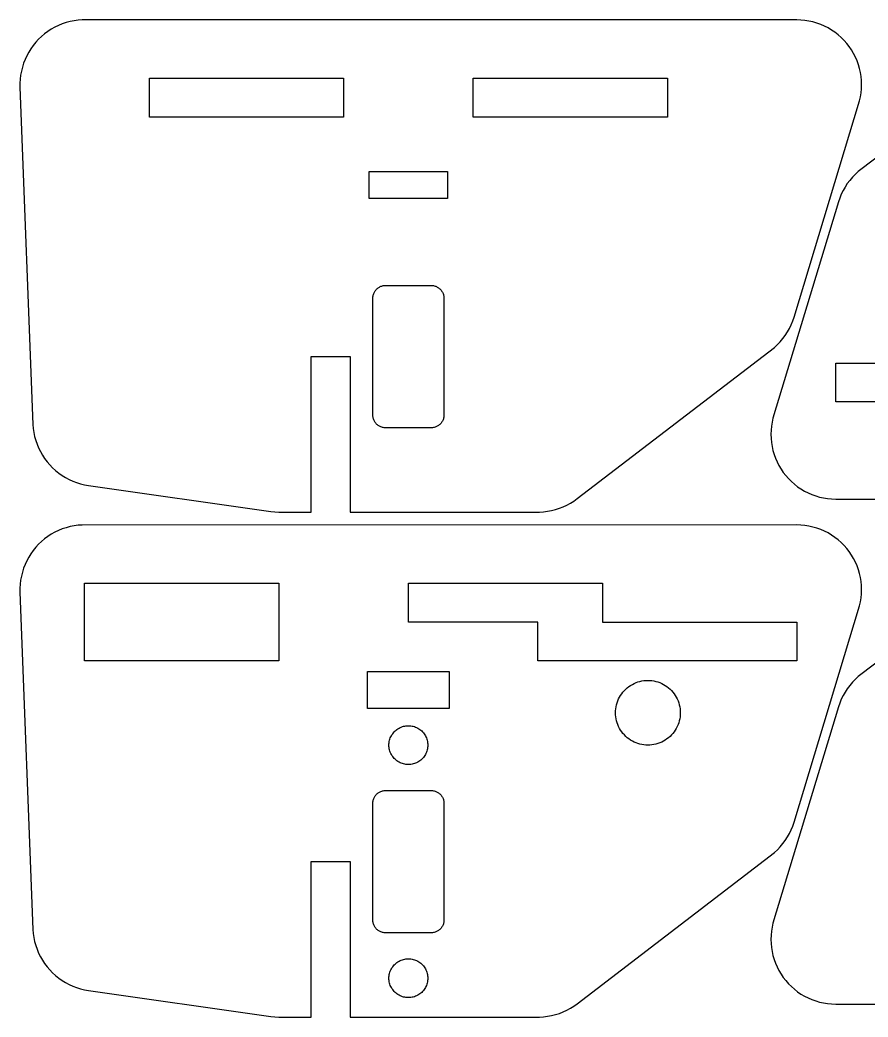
# Model space of a CAD drawing. Header units: metres. Extents: x -62 to 337, y -114 to 199.
# Drawn here: x -60 to 71, y -114 to 40 of the extents above; entities that cross this region are included whole.
import ezdxf

# ---------------------------------------------------------------- set-up
doc = ezdxf.new("R2010")
doc.units = ezdxf.units.M

msp = doc.modelspace()

# ---------------------------------------------------------------- linework, layer by layer
for p, q in [((-55.1507, 38.5714), (-55.6788, 38.2311)), ((-54.6024, 38.8779), (-55.1507, 38.5714)), ((-54.0358, 39.1494), (-54.6024, 38.8779)), ((-53.4534, 39.3848), (-54.0358, 39.1494)), ((-52.8573, 39.5831), (-53.4534, 39.3848)), ((-52.2499, 39.7436), (-52.8573, 39.5831)), ((-51.6337, 39.8656), (-52.2499, 39.7436)), ((-51.011, 39.9488), (-51.6337, 39.8656)), ((-50.3843, 39.9926), (-51.011, 39.9488)), ((60, 40), (-50.3843, 39.9926)), ((60.6279, 39.9802), (60, 40)), ((61.2533, 39.9211), (60.6279, 39.9802)), ((61.8738, 39.8228), (61.2533, 39.9211)), ((62.4869, 39.6858), (61.8738, 39.8228)), ((63.0902, 39.5105), (62.4869, 39.6858)), ((63.6812, 39.2977), (63.0902, 39.5105)), ((64.2578, 39.0482), (63.6812, 39.2977)), ((64.8175, 38.763), (64.2578, 39.0482)), ((65.3583, 38.4433), (64.8175, 38.763)), ((99.9157, 39.9361), (69.4735, 16.5766)), ((-57.1206, 37.0212), (-57.5474, 36.5602)), ((-56.6656, 37.4545), (-57.1206, 37.0212)), ((-56.1844, 37.8583), (-56.6656, 37.4545)), ((-55.6788, 38.2311), (-56.1844, 37.8583)), ((65.8778, 38.0901), (65.3583, 38.4433)), ((66.3742, 37.7051), (65.8778, 38.0901)), ((66.8455, 37.2897), (66.3742, 37.7051)), ((67.2897, 36.8454), (66.8455, 37.2897)), ((-58.3101, 35.5626), (-58.643, 35.0298)), ((-57.9444, 36.0734), (-58.3101, 35.5626)), ((-57.5474, 36.5602), (-57.9444, 36.0734)), ((67.7051, 36.3742), (67.2897, 36.8454)), ((68.0902, 35.8778), (67.7051, 36.3742)), ((68.4433, 35.3582), (68.0902, 35.8778)), ((-59.2052, 33.9069), (-59.4324, 33.3212)), ((-58.9417, 34.4772), (-59.2052, 33.9069)), ((-58.643, 35.0298), (-58.9417, 34.4772)), ((68.7631, 34.8175), (68.4433, 35.3582)), ((69.0483, 34.2578), (68.7631, 34.8175)), ((69.2978, 33.6812), (69.0483, 34.2578)), ((-59.6223, 32.7224), (-59.7742, 32.1128)), ((-59.4324, 33.3212), (-59.6223, 32.7224)), ((69.5106, 33.0901), (69.2978, 33.6812)), ((69.6858, 32.4869), (69.5106, 33.0901)), ((69.8229, 31.8738), (69.6858, 32.4869)), ((-59.962, 30.8711), (-59.997, 30.2439)), ((-59.8876, 31.4949), (-59.962, 30.8711)), ((-59.7742, 32.1128), (-59.8876, 31.4949)), ((-40, 25), (-40, 31)), ((-40, 31), (-9.99998, 31)), ((-9.99998, 31), (-9.99998, 25)), ((10, 25), (10, 31)), ((10, 31), (40, 31)), ((40, 31), (40, 25)), ((69.9211, 31.2533), (69.8229, 31.8738)), ((69.9803, 30.6279), (69.9211, 31.2533)), ((-59.997, 30.2439), (-59.9926, 29.6157)), ((-59.9926, 29.6157), (-57.9891, -22.4658)), ((69.9211, 28.7466), (69.9803, 29.3721)), ((70, 30), (69.9803, 30.6279)), ((69.9803, 29.3721), (70, 30)), ((69.6858, 27.5131), (69.8229, 28.1262)), ((69.8229, 28.1262), (69.9211, 28.7466)), ((59.5702, -5.90007), (69.6858, 27.5131)), ((-9.99998, 25), (-40, 25)), ((40, 25), (10, 25)), ((-6.04997, 12.4), (-6.04997, 16.6)), ((-6.04997, 16.6), (6.04999, 16.6)), ((6.04999, 16.6), (6.04999, 12.4)), ((68.5754, 15.6989), (68.1694, 15.2195)), ((69.0107, 16.1518), (68.5754, 15.6989)), ((69.4735, 16.5766), (69.0107, 16.1518)), ((67.4516, 14.189), (67.1427, 13.642)), ((67.7943, 14.7155), (67.4516, 14.189)), ((68.1694, 15.2195), (67.7943, 14.7155)), ((6.04999, 12.4), (-6.04997, 12.4)), ((66.6308, 12.4953), (66.4298, 11.9001)), ((66.8687, 13.0767), (66.6308, 12.4953)), ((67.1427, 13.642), (66.8687, 13.0767)), ((66.4298, 11.9001), (56.3142, -21.5131)), ((-4.86908, -1.54205), (-4.77484, -1.45897)), ((-4.77484, -1.45897), (-4.67557, -1.38196)), ((-4.67557, -1.38196), (-4.57164, -1.31134)), ((-4.57164, -1.31134), (-4.4635, -1.24738)), ((-4.4635, -1.24738), (-4.35155, -1.19034)), ((-4.35155, -1.19034), (-4.23624, -1.14044)), ((-4.23624, -1.14044), (-4.11803, -1.09789)), ((-4.11803, -1.09789), (-3.99738, -1.06282)), ((-3.99738, -1.06282), (-3.87476, -1.03542)), ((-3.87476, -1.03542), (-3.75066, -1.01576)), ((-3.75066, -1.01576), (-3.62558, -1.00395)), ((-3.62558, -1.00395), (-3.5, -0.99999)), ((-3.5, -0.99999), (3.49998, -1)), ((3.49998, -1), (3.62556, -1.00395)), ((3.62556, -1.00395), (3.75064, -1.01578)), ((3.75064, -1.01578), (3.87474, -1.03543)), ((3.87474, -1.03543), (3.99736, -1.06284)), ((3.99736, -1.06284), (4.11801, -1.0979)), ((4.11801, -1.0979), (4.23622, -1.14046)), ((4.23622, -1.14046), (4.35153, -1.19035)), ((4.35153, -1.19035), (4.46349, -1.24739)), ((4.46349, -1.24739), (4.57162, -1.31136)), ((4.57162, -1.31136), (4.67555, -1.38197)), ((4.67555, -1.38197), (4.77483, -1.45898)), ((4.77483, -1.45898), (4.86906, -1.54207)), ((-5.5, -2.99998), (-5.49605, -2.8744)), ((-5.5, -21), (-5.5, -2.99998)), ((-5.49605, -2.8744), (-5.48422, -2.74933)), ((-5.48422, -2.74933), (-5.46457, -2.62523)), ((-5.46457, -2.62523), (-5.43716, -2.50261)), ((-5.43716, -2.50261), (-5.4021, -2.38196)), ((-5.4021, -2.38196), (-5.35954, -2.26375)), ((-5.35954, -2.26375), (-5.30965, -2.14844)), ((-5.30965, -2.14844), (-5.25261, -2.03648)), ((-5.25261, -2.03648), (-5.18864, -1.92834)), ((-5.18864, -1.92834), (-5.11803, -1.82442)), ((-5.11803, -1.82442), (-5.04102, -1.72514)), ((-5.04102, -1.72514), (-4.95793, -1.63091)), ((-4.95793, -1.63091), (-4.86908, -1.54205)), ((4.86906, -1.54207), (4.95792, -1.63092)), ((4.95792, -1.63092), (5.041, -1.72516)), ((5.041, -1.72516), (5.11801, -1.82443)), ((5.11801, -1.82443), (5.18863, -1.92836)), ((5.18863, -1.92836), (5.25259, -2.0365)), ((5.25259, -2.0365), (5.30963, -2.14845)), ((5.30963, -2.14845), (5.35953, -2.26376)), ((5.35953, -2.26376), (5.40208, -2.38197)), ((5.40208, -2.38197), (5.43715, -2.50262)), ((5.43715, -2.50262), (5.46455, -2.62524)), ((5.46455, -2.62524), (5.48421, -2.74934)), ((5.48421, -2.74934), (5.49603, -2.87442)), ((5.49603, -2.87442), (5.49998, -3)), ((5.49998, -3), (5.49998, -21)), ((59.3692, -6.49527), (59.5702, -5.90007)), ((58.5484, -8.18898), (58.8573, -7.64198)), ((58.8573, -7.64198), (59.1313, -7.07668)), ((59.1313, -7.07668), (59.3692, -6.49527)), ((57.4246, -9.69887), (57.8306, -9.21945)), ((57.8306, -9.21945), (58.2057, -8.7155)), ((58.2057, -8.7155), (58.5484, -8.18898)), ((26.0843, -33.9361), (56.5265, -10.5766)), ((56.5265, -10.5766), (56.9893, -10.1518)), ((56.9893, -10.1518), (57.4246, -9.69887)), ((-15, -35.9996), (-15, -12)), ((-15, -12), (-9, -12)), ((-9, -12), (-9, -35.9991)), ((66, -19), (66, -13)), ((66, -13), (84.8865, -13)), ((96, -19), (66, -19)), ((-5.49605, -21.1256), (-5.5, -21)), ((-5.48422, -21.2507), (-5.49605, -21.1256)), ((-5.46457, -21.3748), (-5.48422, -21.2507)), ((-5.43716, -21.4974), (-5.46457, -21.3748)), ((-5.4021, -21.618), (-5.43716, -21.4974)), ((5.43715, -21.4974), (5.40208, -21.618)), ((5.46455, -21.3748), (5.43715, -21.4974)), ((5.48421, -21.2507), (5.46455, -21.3748)), ((5.49603, -21.1256), (5.48421, -21.2507)), ((5.49998, -21), (5.49603, -21.1256)), ((56.3142, -21.5131), (56.1771, -22.1262)), ((-57.9891, -22.4658), (-57.9402, -23.0921)), ((-57.9402, -23.0921), (-57.852, -23.7141)), ((-5.35954, -21.7362), (-5.4021, -21.618)), ((-5.30965, -21.8515), (-5.35954, -21.7362)), ((-5.25261, -21.9635), (-5.30965, -21.8515)), ((-5.18864, -22.0716), (-5.25261, -21.9635)), ((-5.11803, -22.1756), (-5.18864, -22.0716)), ((-5.04102, -22.2748), (-5.11803, -22.1756)), ((-4.95793, -22.3691), (-5.04102, -22.2748)), ((-4.86908, -22.4579), (-4.95793, -22.3691)), ((-4.77484, -22.541), (-4.86908, -22.4579)), ((-4.67557, -22.618), (-4.77484, -22.541)), ((-4.57164, -22.6886), (-4.67557, -22.618)), ((-4.4635, -22.7526), (-4.57164, -22.6886)), ((-4.35155, -22.8096), (-4.4635, -22.7526)), ((-4.23624, -22.8595), (-4.35155, -22.8096)), ((-4.11803, -22.9021), (-4.23624, -22.8595)), ((-3.99738, -22.9372), (-4.11803, -22.9021)), ((-3.87476, -22.9646), (-3.99738, -22.9372)), ((-3.75066, -22.9842), (-3.87476, -22.9646)), ((-3.62558, -22.996), (-3.75066, -22.9842)), ((-3.5, -23), (-3.62558, -22.996)), ((3.49998, -23), (-3.5, -23)), ((3.62556, -22.996), (3.49998, -23)), ((3.75064, -22.9842), (3.62556, -22.996)), ((3.87474, -22.9646), (3.75064, -22.9842)), ((3.99736, -22.9372), (3.87474, -22.9646)), ((4.11801, -22.9021), (3.99736, -22.9372)), ((4.23622, -22.8595), (4.11801, -22.9021)), ((4.35153, -22.8096), (4.23622, -22.8595)), ((4.46349, -22.7526), (4.35153, -22.8096)), ((4.57162, -22.6886), (4.46349, -22.7526)), ((4.67555, -22.618), (4.57162, -22.6886)), ((4.77483, -22.541), (4.67555, -22.618)), ((4.86906, -22.4579), (4.77483, -22.541)), ((4.95792, -22.3691), (4.86906, -22.4579)), ((5.041, -22.2748), (4.95792, -22.3691)), ((5.11801, -22.1756), (5.041, -22.2748)), ((5.18863, -22.0716), (5.11801, -22.1756)), ((5.25259, -21.9635), (5.18863, -22.0716)), ((5.30963, -21.8515), (5.25259, -21.9635)), ((5.35953, -21.7362), (5.30963, -21.8515)), ((5.40208, -21.618), (5.35953, -21.7362)), ((56.0789, -22.7467), (56.0197, -23.3721)), ((56.1771, -22.1262), (56.0789, -22.7467)), ((-57.852, -23.7141), (-57.7249, -24.3293)), ((-57.7249, -24.3293), (-57.5595, -24.9354)), ((56.0197, -23.3721), (56, -24)), ((56, -24), (56.0197, -24.6279)), ((56.0197, -24.6279), (56.0789, -25.2533)), ((-57.5595, -24.9354), (-57.3563, -25.5298)), ((-57.3563, -25.5298), (-57.1162, -26.1103)), ((-57.1162, -26.1103), (-56.8401, -26.6746)), ((56.0789, -25.2533), (56.1771, -25.8738)), ((56.1771, -25.8738), (56.3142, -26.4869)), ((-56.8401, -26.6746), (-56.5291, -27.2205)), ((-56.5291, -27.2205), (-56.1845, -27.7457)), ((56.3142, -26.4869), (56.4894, -27.0902)), ((56.4894, -27.0902), (56.7022, -27.6812)), ((56.7022, -27.6812), (56.9517, -28.2578)), ((-56.1845, -27.7457), (-55.8076, -28.2483)), ((-55.8076, -28.2483), (-55.3998, -28.7262)), ((-55.3998, -28.7262), (-54.9629, -29.1776)), ((-54.9629, -29.1776), (-54.4985, -29.6006)), ((56.9517, -28.2578), (57.2369, -28.8175)), ((57.2369, -28.8175), (57.5567, -29.3583)), ((-54.4985, -29.6006), (-54.0084, -29.9937)), ((-54.0084, -29.9937), (-53.4946, -30.3552)), ((-53.4946, -30.3552), (-52.9591, -30.6837)), ((-52.9591, -30.6837), (-52.4041, -30.9779)), ((57.5567, -29.3583), (57.9098, -29.8778)), ((57.9098, -29.8778), (58.2949, -30.3742)), ((58.2949, -30.3742), (58.7103, -30.8455)), ((-52.4041, -30.9779), (-51.8317, -31.2368)), ((-51.8317, -31.2368), (-51.2441, -31.4591)), ((-51.2441, -31.4591), (-50.6438, -31.6442)), ((-50.6438, -31.6442), (-50.033, -31.7911)), ((-50.033, -31.7911), (-49.4142, -31.8995)), ((-49.4142, -31.8995), (-21.2533, -35.9211)), ((58.7103, -30.8455), (59.1545, -31.2897)), ((59.1545, -31.2897), (59.6258, -31.7051)), ((59.6258, -31.7051), (60.1222, -32.0902)), ((60.1222, -32.0902), (60.6417, -32.4433)), ((60.6417, -32.4433), (61.1825, -32.7631)), ((61.1825, -32.7631), (61.7422, -33.0483)), ((61.7422, -33.0483), (62.3188, -33.2978)), ((62.3188, -33.2978), (62.9098, -33.5106)), ((62.9098, -33.5106), (63.5131, -33.6858)), ((63.5131, -33.6858), (64.1262, -33.8229)), ((64.1262, -33.8229), (64.7467, -33.9211)), ((23.3341, -35.4278), (23.9195, -35.1998)), ((23.9195, -35.1998), (24.4895, -34.9356)), ((24.4895, -34.9356), (25.0417, -34.636)), ((25.0417, -34.636), (25.574, -34.3024)), ((25.574, -34.3024), (26.0843, -33.9361)), ((64.7467, -33.9211), (65.3721, -33.9803)), ((65.3721, -33.9803), (66, -34)), ((66, -34), (176.384, -33.9926)), ((-21.2533, -35.9211), (-20.6279, -35.9803)), ((-20.6279, -35.9803), (-20, -36)), ((-20, -36), (-15, -35.9996)), ((-9, -35.9991), (20.2576, -35.9967)), ((20.2576, -35.9967), (20.8848, -35.9608)), ((20.8848, -35.9608), (21.5085, -35.8856)), ((21.5085, -35.8856), (22.1262, -35.7713)), ((22.1262, -35.7713), (22.7356, -35.6185)), ((22.7356, -35.6185), (23.3341, -35.4278)), ((-52.8573, -38.4169), (-53.4534, -38.6152)), ((-52.2499, -38.2564), (-52.8573, -38.4169)), ((-51.6337, -38.1343), (-52.2499, -38.2564)), ((-51.011, -38.0512), (-51.6337, -38.1343)), ((-50.3843, -38.0074), (-51.011, -38.0512)), ((60, -38), (-50.3843, -38.0074)), ((60.6279, -38.0197), (60, -38)), ((61.2533, -38.0789), (60.6279, -38.0197)), ((61.8738, -38.1771), (61.2533, -38.0789)), ((62.4869, -38.3142), (61.8738, -38.1771)), ((63.0902, -38.4894), (62.4869, -38.3142)), ((63.6812, -38.7022), (63.0902, -38.4894)), ((99.9157, -38.0639), (69.4735, -61.4234)), ((-55.6788, -39.7689), (-56.1844, -40.1417)), ((-55.1507, -39.4286), (-55.6788, -39.7689)), ((-54.6024, -39.122), (-55.1507, -39.4286)), ((-54.0358, -38.8506), (-54.6024, -39.122)), ((-53.4534, -38.6152), (-54.0358, -38.8506)), ((64.2578, -38.9517), (63.6812, -38.7022)), ((64.8175, -39.2369), (64.2578, -38.9517)), ((65.3583, -39.5567), (64.8175, -39.2369)), ((65.8778, -39.9098), (65.3583, -39.5567)), ((66.3742, -40.2949), (65.8778, -39.9098)), ((-57.5474, -41.4397), (-57.9444, -41.9266)), ((-57.1206, -40.9788), (-57.5474, -41.4397)), ((-56.6656, -40.5455), (-57.1206, -40.9788)), ((-56.1844, -40.1417), (-56.6656, -40.5455)), ((66.8455, -40.7103), (66.3742, -40.2949)), ((67.2897, -41.1545), (66.8455, -40.7103)), ((67.7051, -41.6258), (67.2897, -41.1545)), ((-58.643, -42.9702), (-58.9417, -43.5228)), ((-58.3101, -42.4374), (-58.643, -42.9702)), ((-57.9444, -41.9266), (-58.3101, -42.4374)), ((68.0902, -42.1222), (67.7051, -41.6258)), ((68.4433, -42.6417), (68.0902, -42.1222)), ((68.7631, -43.1825), (68.4433, -42.6417)), ((-59.2052, -44.0931), (-59.4324, -44.6788)), ((-58.9417, -43.5228), (-59.2052, -44.0931)), ((69.0483, -43.7422), (68.7631, -43.1825)), ((69.2978, -44.3188), (69.0483, -43.7422)), ((69.5106, -44.9098), (69.2978, -44.3188)), ((-59.7742, -45.8872), (-59.8876, -46.5051)), ((-59.6223, -45.2776), (-59.7742, -45.8872)), ((-59.4324, -44.6788), (-59.6223, -45.2776)), ((69.6858, -45.5131), (69.5106, -44.9098)), ((69.8229, -46.1262), (69.6858, -45.5131)), ((69.9211, -46.7467), (69.8229, -46.1262)), ((-59.962, -47.1289), (-59.997, -47.7561)), ((-59.8876, -46.5051), (-59.962, -47.1289)), ((-50, -59), (-50, -47)), ((-50, -47), (-20, -47)), ((-20, -47), (-20, -59)), ((0, -53), (0, -47)), ((0, -47), (30, -47)), ((30, -47), (30, -53)), ((69.9803, -47.3721), (69.9211, -46.7467)), ((70, -48), (69.9803, -47.3721)), ((-59.997, -47.7561), (-59.9926, -48.3843)), ((-59.9926, -48.3843), (-57.9891, -100.466)), ((69.8229, -49.8738), (69.9211, -49.2533)), ((69.9211, -49.2533), (69.9803, -48.6279)), ((69.9803, -48.6279), (70, -48)), ((59.5702, -83.9001), (69.6858, -50.4869)), ((69.6858, -50.4869), (69.8229, -49.8738)), ((20, -53), (0, -53)), ((20, -59), (20, -53)), ((30, -53), (60, -53)), ((60, -53), (60, -59)), ((-20, -59), (-50, -59)), ((60, -59), (20, -59)), ((-6.29997, -66.35), (-6.29997, -60.65)), ((-6.29997, -60.65), (6.29999, -60.65)), ((6.29999, -60.65), (6.29999, -66.35)), ((69.4735, -61.4234), (69.0107, -61.8482)), ((33.8129, -63.1474), (34.0611, -62.9549)), ((34.0611, -62.9549), (34.3209, -62.7784)), ((34.3209, -62.7784), (34.5912, -62.6185)), ((34.5912, -62.6185), (34.8711, -62.4759)), ((34.8711, -62.4759), (35.1594, -62.3511)), ((35.1594, -62.3511), (35.4549, -62.2447)), ((35.4549, -62.2447), (35.7565, -62.1571)), ((35.7565, -62.1571), (36.0631, -62.0886)), ((36.0631, -62.0886), (36.3733, -62.0394)), ((36.3733, -62.0394), (36.686, -62.0099)), ((36.686, -62.0099), (37, -62)), ((37, -62), (37.3139, -62.0099)), ((37.3139, -62.0099), (37.6267, -62.0394)), ((37.6267, -62.0394), (37.9369, -62.0886)), ((37.9369, -62.0886), (38.2434, -62.1571)), ((38.2434, -62.1571), (38.5451, -62.2447)), ((38.5451, -62.2447), (38.8406, -62.3511)), ((38.8406, -62.3511), (39.1289, -62.4759)), ((39.1289, -62.4759), (39.4088, -62.6185)), ((39.4088, -62.6185), (39.6791, -62.7784)), ((39.6791, -62.7784), (39.9389, -62.9549)), ((39.9389, -62.9549), (40.1871, -63.1474)), ((68.1694, -62.7805), (67.7943, -63.2845)), ((68.5754, -62.3011), (68.1694, -62.7805)), ((69.0107, -61.8482), (68.5754, -62.3011)), ((32.4759, -64.8711), (32.6185, -64.5912)), ((32.6185, -64.5912), (32.7784, -64.3209)), ((32.7784, -64.3209), (32.9549, -64.0611)), ((32.9549, -64.0611), (33.1474, -63.8129)), ((33.1474, -63.8129), (33.3551, -63.5773)), ((33.3551, -63.5773), (33.5773, -63.3552)), ((33.5773, -63.3552), (33.8129, -63.1474)), ((40.1871, -63.1474), (40.4227, -63.3552)), ((40.4227, -63.3552), (40.6448, -63.5773)), ((40.6448, -63.5773), (40.8526, -63.8129)), ((40.8526, -63.8129), (41.0451, -64.0611)), ((41.0451, -64.0611), (41.2216, -64.3209)), ((41.2216, -64.3209), (41.3815, -64.5912)), ((41.3815, -64.5912), (41.5241, -64.8711)), ((67.1427, -64.358), (66.8687, -64.9233)), ((67.4516, -63.811), (67.1427, -64.358)), ((67.7943, -63.2845), (67.4516, -63.811)), ((32.0394, -66.3733), (32.0886, -66.0631)), ((32.0886, -66.0631), (32.1571, -65.7566)), ((32.1571, -65.7566), (32.2447, -65.4549)), ((32.2447, -65.4549), (32.3511, -65.1594)), ((32.3511, -65.1594), (32.4759, -64.8711)), ((41.5241, -64.8711), (41.6489, -65.1594)), ((41.6489, -65.1594), (41.7553, -65.4549)), ((41.7553, -65.4549), (41.8429, -65.7566)), ((41.8429, -65.7566), (41.9114, -66.0631)), ((41.9114, -66.0631), (41.9606, -66.3733)), ((66.4298, -66.0999), (56.3142, -99.5131)), ((66.6308, -65.5047), (66.4298, -66.0999)), ((66.8687, -64.9233), (66.6308, -65.5047)), ((6.29999, -66.35), (-6.29997, -66.35)), ((32, -67), (32.0099, -66.6861)), ((32.0099, -67.314), (32, -67)), ((32.0099, -66.6861), (32.0394, -66.3733)), ((32.0394, -67.6267), (32.0099, -67.314)), ((32.0886, -67.9369), (32.0394, -67.6267)), ((41.9606, -67.6267), (41.9114, -67.9369)), ((41.9606, -66.3733), (41.9901, -66.6861)), ((41.9901, -67.314), (41.9606, -67.6267)), ((41.9901, -66.6861), (42, -67)), ((42, -67), (41.9901, -67.314)), ((-1.44524, -69.3711), (-1.27731, -69.2855)), ((-1.27731, -69.2855), (-1.10435, -69.2107)), ((-1.10435, -69.2107), (-0.92703, -69.1468)), ((-0.92703, -69.1468), (-0.74605, -69.0943)), ((-0.74605, -69.0943), (-0.56212, -69.0531)), ((-0.56212, -69.0531), (-0.37598, -69.0237)), ((-0.37598, -69.0237), (-0.18835, -69.0059)), ((-0.18835, -69.0059), (0, -69)), ((0, -69), (0.18837, -69.0059)), ((0.18837, -69.0059), (0.37599, -69.0237)), ((0.37599, -69.0237), (0.56213, -69.0531)), ((0.56213, -69.0531), (0.74606, -69.0943)), ((0.74606, -69.0943), (0.92705, -69.1468)), ((0.92705, -69.1468), (1.10437, -69.2107)), ((1.10437, -69.2107), (1.27733, -69.2855)), ((1.27733, -69.2855), (1.44525, -69.3711)), ((32.1571, -68.2435), (32.0886, -67.9369)), ((32.2447, -68.5451), (32.1571, -68.2435)), ((32.3511, -68.8406), (32.2447, -68.5451)), ((32.4759, -69.1289), (32.3511, -68.8406)), ((32.6185, -69.4088), (32.4759, -69.1289)), ((41.5241, -69.1289), (41.3815, -69.4088)), ((41.6489, -68.8406), (41.5241, -69.1289)), ((41.7553, -68.5451), (41.6489, -68.8406)), ((41.8429, -68.2435), (41.7553, -68.5451)), ((41.9114, -67.9369), (41.8429, -68.2435)), ((-2.78931, -70.8956), (-2.71446, -70.7227)), ((-2.71446, -70.7227), (-2.62889, -70.5547)), ((-2.62889, -70.5547), (-2.53296, -70.3925)), ((-2.53296, -70.3925), (-2.42703, -70.2366)), ((-2.42703, -70.2366), (-2.31152, -70.0877)), ((-2.31152, -70.0877), (-2.18689, -69.9464)), ((-2.18689, -69.9464), (-2.05362, -69.8131)), ((-2.05362, -69.8131), (-1.91225, -69.6885)), ((-1.91225, -69.6885), (-1.76334, -69.573)), ((-1.76334, -69.573), (-1.60745, -69.467)), ((-1.60745, -69.467), (-1.44524, -69.3711)), ((1.44525, -69.3711), (1.60747, -69.467)), ((1.60747, -69.467), (1.76335, -69.573)), ((1.76335, -69.573), (1.91226, -69.6885)), ((1.91226, -69.6885), (2.05363, -69.8131)), ((2.05363, -69.8131), (2.1869, -69.9464)), ((2.1869, -69.9464), (2.31154, -70.0877)), ((2.31154, -70.0877), (2.42705, -70.2366)), ((2.42705, -70.2366), (2.53297, -70.3925)), ((2.53297, -70.3925), (2.62891, -70.5547)), ((2.62891, -70.5547), (2.71448, -70.7227)), ((2.71448, -70.7227), (2.78932, -70.8956)), ((32.7784, -69.6791), (32.6185, -69.4088)), ((32.9549, -69.9389), (32.7784, -69.6791)), ((33.1474, -70.1871), (32.9549, -69.9389)), ((33.3551, -70.4227), (33.1474, -70.1871)), ((33.5773, -70.6449), (33.3551, -70.4227)), ((33.8129, -70.8526), (33.5773, -70.6449)), ((40.4227, -70.6449), (40.1871, -70.8526)), ((40.6448, -70.4227), (40.4227, -70.6449)), ((40.8526, -70.1871), (40.6448, -70.4227)), ((41.0451, -69.9389), (40.8526, -70.1871)), ((41.2216, -69.6791), (41.0451, -69.9389)), ((41.3815, -69.4088), (41.2216, -69.6791)), ((-2.99998, -72), (-2.99406, -71.8116)), ((-2.99406, -72.1884), (-2.99998, -72)), ((-2.99406, -71.8116), (-2.97632, -71.624)), ((-2.97632, -72.376), (-2.99406, -72.1884)), ((-2.97632, -71.624), (-2.94684, -71.4379)), ((-2.94684, -72.5621), (-2.97632, -72.376)), ((-2.94684, -71.4379), (-2.90573, -71.2539)), ((-2.90573, -71.2539), (-2.85315, -71.073)), ((-2.85315, -71.073), (-2.78931, -70.8956)), ((2.78932, -70.8956), (2.85316, -71.073)), ((2.85316, -71.073), (2.90575, -71.2539)), ((2.90575, -71.2539), (2.94685, -71.4379)), ((2.94685, -71.4379), (2.97633, -71.624)), ((2.97633, -72.376), (2.94685, -72.5621)), ((2.97633, -71.624), (2.99408, -71.8116)), ((2.99408, -72.1884), (2.97633, -72.376)), ((2.99408, -71.8116), (3, -72)), ((3, -72), (2.99408, -72.1884)), ((34.0611, -71.0451), (33.8129, -70.8526)), ((34.3209, -71.2216), (34.0611, -71.0451)), ((34.5912, -71.3815), (34.3209, -71.2216)), ((34.8711, -71.5241), (34.5912, -71.3815)), ((35.1594, -71.6489), (34.8711, -71.5241)), ((35.4549, -71.7553), (35.1594, -71.6489)), ((35.7565, -71.8429), (35.4549, -71.7553)), ((36.0631, -71.9114), (35.7565, -71.8429)), ((36.3733, -71.9606), (36.0631, -71.9114)), ((36.686, -71.9901), (36.3733, -71.9606)), ((37, -72), (36.686, -71.9901)), ((37.3139, -71.9901), (37, -72)), ((37.6267, -71.9606), (37.3139, -71.9901)), ((37.9369, -71.9114), (37.6267, -71.9606)), ((38.2434, -71.8429), (37.9369, -71.9114)), ((38.5451, -71.7553), (38.2434, -71.8429)), ((38.8406, -71.6489), (38.5451, -71.7553)), ((39.1289, -71.5241), (38.8406, -71.6489)), ((39.4088, -71.3815), (39.1289, -71.5241)), ((39.6791, -71.2216), (39.4088, -71.3815)), ((39.9389, -71.0451), (39.6791, -71.2216)), ((40.1871, -70.8526), (39.9389, -71.0451)), ((-2.90573, -72.7461), (-2.94684, -72.5621)), ((-2.85315, -72.9271), (-2.90573, -72.7461)), ((-2.78931, -73.1044), (-2.85315, -72.9271)), ((-2.71448, -73.2773), (-2.78931, -73.1044)), ((-2.62891, -73.4453), (-2.71448, -73.2773)), ((-2.53297, -73.6075), (-2.62891, -73.4453)), ((-2.42705, -73.7634), (-2.53297, -73.6075)), ((-2.31154, -73.9123), (-2.42705, -73.7634)), ((-2.1869, -74.0536), (-2.31154, -73.9123)), ((2.31154, -73.9123), (2.1869, -74.0536)), ((2.42705, -73.7634), (2.31154, -73.9123)), ((2.53297, -73.6075), (2.42705, -73.7634)), ((2.62891, -73.4453), (2.53297, -73.6075)), ((2.71448, -73.2773), (2.62891, -73.4453)), ((2.78932, -73.1044), (2.71448, -73.2773)), ((2.85316, -72.9271), (2.78932, -73.1044)), ((2.90575, -72.7461), (2.85316, -72.9271)), ((2.94685, -72.5621), (2.90575, -72.7461)), ((-2.05363, -74.1869), (-2.1869, -74.0536)), ((-1.91226, -74.3116), (-2.05363, -74.1869)), ((-1.76335, -74.4271), (-1.91226, -74.3116)), ((-1.60747, -74.533), (-1.76335, -74.4271)), ((-1.44525, -74.6289), (-1.60747, -74.533)), ((-1.27733, -74.7145), (-1.44525, -74.6289)), ((-1.10437, -74.7893), (-1.27733, -74.7145)), ((-0.92705, -74.8532), (-1.10437, -74.7893)), ((-0.74606, -74.9058), (-0.92705, -74.8532)), ((-0.56213, -74.9469), (-0.74606, -74.9058)), ((-0.37599, -74.9763), (-0.56213, -74.9469)), ((-0.18837, -74.9941), (-0.37599, -74.9763)), ((0, -75), (-0.18837, -74.9941)), ((0.18837, -74.9941), (0, -75)), ((0.37599, -74.9763), (0.18837, -74.9941)), ((0.56213, -74.9469), (0.37599, -74.9763)), ((0.74606, -74.9058), (0.56213, -74.9469)), ((0.92705, -74.8532), (0.74606, -74.9058)), ((1.10437, -74.7893), (0.92705, -74.8532)), ((1.27733, -74.7145), (1.10437, -74.7893)), ((1.44525, -74.6289), (1.27733, -74.7145)), ((1.60747, -74.533), (1.44525, -74.6289)), ((1.76335, -74.4271), (1.60747, -74.533)), ((1.91226, -74.3116), (1.76335, -74.4271)), ((2.05363, -74.1869), (1.91226, -74.3116)), ((2.1869, -74.0536), (2.05363, -74.1869)), ((-5.30965, -80.1485), (-5.25261, -80.0365)), ((-5.25261, -80.0365), (-5.18864, -79.9284)), ((-5.18864, -79.9284), (-5.11803, -79.8244)), ((-5.11803, -79.8244), (-5.04102, -79.7252)), ((-5.04102, -79.7252), (-4.95793, -79.6309)), ((-4.95793, -79.6309), (-4.86908, -79.5421)), ((-4.86908, -79.5421), (-4.77484, -79.459)), ((-4.77484, -79.459), (-4.67557, -79.382)), ((-4.67557, -79.382), (-4.57164, -79.3114)), ((-4.57164, -79.3114), (-4.4635, -79.2474)), ((-4.4635, -79.2474), (-4.35155, -79.1904)), ((-4.35155, -79.1904), (-4.23624, -79.1405)), ((-4.23624, -79.1405), (-4.11803, -79.0979)), ((-4.11803, -79.0979), (-3.99738, -79.0628)), ((-3.99738, -79.0628), (-3.87476, -79.0354)), ((-3.87476, -79.0354), (-3.75066, -79.0158)), ((-3.75066, -79.0158), (-3.62558, -79.004)), ((-3.62558, -79.004), (-3.5, -79)), ((-3.5, -79), (3.49998, -79)), ((3.49998, -79), (3.62556, -79.004)), ((3.62556, -79.004), (3.75064, -79.0158)), ((3.75064, -79.0158), (3.87474, -79.0354)), ((3.87474, -79.0354), (3.99736, -79.0628)), ((3.99736, -79.0628), (4.11801, -79.0979)), ((4.11801, -79.0979), (4.23622, -79.1405)), ((4.23622, -79.1405), (4.35153, -79.1904)), ((4.35153, -79.1904), (4.46349, -79.2474)), ((4.46349, -79.2474), (4.57162, -79.3114)), ((4.57162, -79.3114), (4.67555, -79.382)), ((4.67555, -79.382), (4.77483, -79.459)), ((4.77483, -79.459), (4.86906, -79.5421)), ((4.86906, -79.5421), (4.95792, -79.6309)), ((4.95792, -79.6309), (5.041, -79.7252)), ((5.041, -79.7252), (5.11801, -79.8244)), ((5.11801, -79.8244), (5.18863, -79.9284)), ((5.18863, -79.9284), (5.25259, -80.0365)), ((5.25259, -80.0365), (5.30963, -80.1485)), ((-5.5, -81), (-5.49605, -80.8744)), ((-5.5, -99), (-5.5, -81)), ((-5.49605, -80.8744), (-5.48422, -80.7493)), ((-5.48422, -80.7493), (-5.46457, -80.6252)), ((-5.46457, -80.6252), (-5.43716, -80.5026)), ((-5.43716, -80.5026), (-5.4021, -80.382)), ((-5.4021, -80.382), (-5.35954, -80.2638)), ((-5.35954, -80.2638), (-5.30965, -80.1485)), ((5.30963, -80.1485), (5.35953, -80.2638)), ((5.35953, -80.2638), (5.40208, -80.382)), ((5.40208, -80.382), (5.43715, -80.5026)), ((5.43715, -80.5026), (5.46455, -80.6252)), ((5.46455, -80.6252), (5.48421, -80.7493)), ((5.48421, -80.7493), (5.49603, -80.8744)), ((5.49603, -80.8744), (5.49998, -81)), ((5.49998, -81), (5.49998, -99)), ((59.1313, -85.0767), (59.3692, -84.4953)), ((59.3692, -84.4953), (59.5702, -83.9001)), ((58.2057, -86.7155), (58.5484, -86.189)), ((58.5484, -86.189), (58.8573, -85.642)), ((58.8573, -85.642), (59.1313, -85.0767)), ((56.9893, -88.1518), (57.4246, -87.6989)), ((57.4246, -87.6989), (57.8306, -87.2195)), ((57.8306, -87.2195), (58.2057, -86.7155)), ((26.0843, -111.936), (56.5265, -88.5766)), ((56.5265, -88.5766), (56.9893, -88.1518)), ((-15, -114), (-15, -90)), ((-15, -90), (-9, -90)), ((-9, -90), (-9, -113.999)), ((-5.49605, -99.1256), (-5.5, -99)), ((-5.48422, -99.2507), (-5.49605, -99.1256)), ((-5.46457, -99.3748), (-5.48422, -99.2507)), ((-5.43716, -99.4974), (-5.46457, -99.3748)), ((-5.4021, -99.618), (-5.43716, -99.4974)), ((-5.35954, -99.7362), (-5.4021, -99.618)), ((-5.30965, -99.8515), (-5.35954, -99.7362)), ((-5.25261, -99.9635), (-5.30965, -99.8515)), ((-5.18864, -100.072), (-5.25261, -99.9635)), ((-5.11803, -100.176), (-5.18864, -100.072)), ((5.18863, -100.072), (5.11801, -100.176)), ((5.25259, -99.9635), (5.18863, -100.072)), ((5.30963, -99.8515), (5.25259, -99.9635)), ((5.35953, -99.7362), (5.30963, -99.8515)), ((5.40208, -99.618), (5.35953, -99.7362)), ((5.43715, -99.4974), (5.40208, -99.618)), ((5.46455, -99.3748), (5.43715, -99.4974)), ((5.48421, -99.2507), (5.46455, -99.3748)), ((5.49603, -99.1256), (5.48421, -99.2507)), ((5.49998, -99), (5.49603, -99.1256)), ((56.3142, -99.5131), (56.1771, -100.126)), ((-57.9891, -100.466), (-57.9402, -101.092)), ((-57.9402, -101.092), (-57.852, -101.714)), ((-5.04102, -100.275), (-5.11803, -100.176)), ((-4.95793, -100.369), (-5.04102, -100.275)), ((-4.86908, -100.458), (-4.95793, -100.369)), ((-4.77484, -100.541), (-4.86908, -100.458)), ((-4.67557, -100.618), (-4.77484, -100.541)), ((-4.57164, -100.689), (-4.67557, -100.618)), ((-4.4635, -100.753), (-4.57164, -100.689)), ((-4.35155, -100.81), (-4.4635, -100.753)), ((-4.23624, -100.86), (-4.35155, -100.81)), ((-4.11803, -100.902), (-4.23624, -100.86)), ((-3.99738, -100.937), (-4.11803, -100.902)), ((-3.87476, -100.965), (-3.99738, -100.937)), ((-3.75066, -100.984), (-3.87476, -100.965)), ((-3.62558, -100.996), (-3.75066, -100.984)), ((-3.5, -101), (-3.62558, -100.996)), ((3.49998, -101), (-3.5, -101)), ((3.62556, -100.996), (3.49998, -101)), ((3.75064, -100.984), (3.62556, -100.996)), ((3.87474, -100.965), (3.75064, -100.984)), ((3.99736, -100.937), (3.87474, -100.965)), ((4.11801, -100.902), (3.99736, -100.937)), ((4.23622, -100.86), (4.11801, -100.902)), ((4.35153, -100.81), (4.23622, -100.86)), ((4.46349, -100.753), (4.35153, -100.81)), ((4.57162, -100.689), (4.46349, -100.753)), ((4.67555, -100.618), (4.57162, -100.689)), ((4.77483, -100.541), (4.67555, -100.618)), ((4.86906, -100.458), (4.77483, -100.541)), ((4.95792, -100.369), (4.86906, -100.458)), ((5.041, -100.275), (4.95792, -100.369)), ((5.11801, -100.176), (5.041, -100.275)), ((56.0197, -101.372), (56, -102)), ((56.0789, -100.747), (56.0197, -101.372)), ((56.1771, -100.126), (56.0789, -100.747)), ((-57.852, -101.714), (-57.7249, -102.329)), ((-57.7249, -102.329), (-57.5595, -102.935)), ((-57.5595, -102.935), (-57.3563, -103.53)), ((56, -102), (56.0197, -102.628)), ((56.0197, -102.628), (56.0789, -103.253)), ((-57.3563, -103.53), (-57.1162, -104.11)), ((-57.1162, -104.11), (-56.8401, -104.675)), ((-56.8401, -104.675), (-56.5291, -105.221)), ((56.0789, -103.253), (56.1771, -103.874)), ((56.1771, -103.874), (56.3142, -104.487)), ((56.3142, -104.487), (56.4894, -105.09)), ((-56.5291, -105.221), (-56.1845, -105.746)), ((-56.1845, -105.746), (-55.8076, -106.248)), ((-55.8076, -106.248), (-55.3998, -106.726)), ((-2.53297, -106.393), (-2.42705, -106.237)), ((-2.42705, -106.237), (-2.31154, -106.088)), ((-2.31154, -106.088), (-2.1869, -105.946)), ((-2.1869, -105.946), (-2.05363, -105.813)), ((-2.05363, -105.813), (-1.91226, -105.688)), ((-1.91226, -105.688), (-1.76335, -105.573)), ((-1.76335, -105.573), (-1.60747, -105.467)), ((-1.60747, -105.467), (-1.44525, -105.371)), ((-1.44525, -105.371), (-1.27733, -105.286)), ((-1.27733, -105.286), (-1.10437, -105.211)), ((-1.10437, -105.211), (-0.92705, -105.147)), ((-0.92705, -105.147), (-0.74606, -105.094)), ((-0.74606, -105.094), (-0.56213, -105.053)), ((-0.56213, -105.053), (-0.37599, -105.024)), ((-0.37599, -105.024), (-0.18837, -105.006)), ((-0.18837, -105.006), (0, -105)), ((0, -105), (0.18835, -105.006)), ((0.18835, -105.006), (0.37598, -105.024)), ((0.37598, -105.024), (0.56212, -105.053)), ((0.56212, -105.053), (0.74605, -105.094)), ((0.74605, -105.094), (0.92703, -105.147)), ((0.92703, -105.147), (1.10435, -105.211)), ((1.10435, -105.211), (1.27731, -105.286)), ((1.27731, -105.286), (1.44524, -105.371)), ((1.44524, -105.371), (1.60745, -105.467)), ((1.60745, -105.467), (1.76334, -105.573)), ((1.76334, -105.573), (1.91225, -105.688)), ((1.91225, -105.688), (2.05362, -105.813)), ((2.05362, -105.813), (2.18689, -105.946)), ((2.18689, -105.946), (2.31152, -106.088)), ((2.31152, -106.088), (2.42703, -106.237)), ((2.42703, -106.237), (2.53296, -106.393)), ((56.4894, -105.09), (56.7022, -105.681)), ((56.7022, -105.681), (56.9517, -106.258)), ((56.9517, -106.258), (57.2369, -106.818)), ((-55.3998, -106.726), (-54.9629, -107.178)), ((-54.9629, -107.178), (-54.4985, -107.601)), ((-54.4985, -107.601), (-54.0084, -107.994)), ((-2.99408, -107.812), (-2.97633, -107.624)), ((-2.97633, -107.624), (-2.94685, -107.438)), ((-2.94685, -107.438), (-2.90575, -107.254)), ((-2.90575, -107.254), (-2.85316, -107.073)), ((-2.85316, -107.073), (-2.78932, -106.896)), ((-2.78932, -106.896), (-2.71448, -106.723)), ((-2.71448, -106.723), (-2.62891, -106.555)), ((-2.62891, -106.555), (-2.53297, -106.393)), ((2.53296, -106.393), (2.62889, -106.555)), ((2.62889, -106.555), (2.71446, -106.723)), ((2.71446, -106.723), (2.78931, -106.896)), ((2.78931, -106.896), (2.85315, -107.073)), ((2.85315, -107.073), (2.90573, -107.254)), ((2.90573, -107.254), (2.94684, -107.438)), ((2.94684, -107.438), (2.97632, -107.624)), ((2.97632, -107.624), (2.99406, -107.812)), ((57.2369, -106.818), (57.5567, -107.358)), ((57.5567, -107.358), (57.9098, -107.878)), ((-54.0084, -107.994), (-53.4946, -108.355)), ((-53.4946, -108.355), (-52.9591, -108.684)), ((-52.9591, -108.684), (-52.4041, -108.978)), ((-52.4041, -108.978), (-51.8317, -109.237)), ((-51.8317, -109.237), (-51.2441, -109.459)), ((-3, -108), (-2.99408, -107.812)), ((-2.99408, -108.188), (-3, -108)), ((-2.97633, -108.376), (-2.99408, -108.188)), ((-2.94685, -108.562), (-2.97633, -108.376)), ((-2.90575, -108.746), (-2.94685, -108.562)), ((-2.85316, -108.927), (-2.90575, -108.746)), ((-2.78932, -109.104), (-2.85316, -108.927)), ((-2.71448, -109.277), (-2.78932, -109.104)), ((-2.62891, -109.445), (-2.71448, -109.277)), ((2.71446, -109.277), (2.62889, -109.445)), ((2.78931, -109.104), (2.71446, -109.277)), ((2.85315, -108.927), (2.78931, -109.104)), ((2.90573, -108.746), (2.85315, -108.927)), ((2.94684, -108.562), (2.90573, -108.746)), ((2.97632, -108.376), (2.94684, -108.562)), ((2.99406, -108.188), (2.97632, -108.376)), ((2.99406, -107.812), (2.99998, -108)), ((2.99998, -108), (2.99406, -108.188)), ((57.9098, -107.878), (58.2949, -108.374)), ((58.2949, -108.374), (58.7103, -108.845)), ((58.7103, -108.845), (59.1545, -109.29)), ((59.1545, -109.29), (59.6258, -109.705)), ((-51.2441, -109.459), (-50.6438, -109.644)), ((-50.6438, -109.644), (-50.033, -109.791)), ((-50.033, -109.791), (-49.4142, -109.899)), ((-49.4142, -109.899), (-21.2533, -113.921)), ((-2.53297, -109.607), (-2.62891, -109.445)), ((-2.42705, -109.763), (-2.53297, -109.607)), ((-2.31154, -109.912), (-2.42705, -109.763)), ((-2.1869, -110.054), (-2.31154, -109.912)), ((-2.05363, -110.187), (-2.1869, -110.054)), ((-1.91226, -110.312), (-2.05363, -110.187)), ((-1.76335, -110.427), (-1.91226, -110.312)), ((-1.60747, -110.533), (-1.76335, -110.427)), ((-1.44525, -110.629), (-1.60747, -110.533)), ((-1.27733, -110.714), (-1.44525, -110.629)), ((-1.10437, -110.789), (-1.27733, -110.714)), ((-0.92705, -110.853), (-1.10437, -110.789)), ((-0.74606, -110.906), (-0.92705, -110.853)), ((0.92703, -110.853), (0.74605, -110.906)), ((1.10435, -110.789), (0.92703, -110.853)), ((1.27731, -110.714), (1.10435, -110.789)), ((1.44524, -110.629), (1.27731, -110.714)), ((1.60745, -110.533), (1.44524, -110.629)), ((1.76334, -110.427), (1.60745, -110.533)), ((1.91225, -110.312), (1.76334, -110.427)), ((2.05362, -110.187), (1.91225, -110.312)), ((2.18689, -110.054), (2.05362, -110.187)), ((2.31152, -109.912), (2.18689, -110.054)), ((2.42703, -109.763), (2.31152, -109.912)), ((2.53296, -109.607), (2.42703, -109.763)), ((2.62889, -109.445), (2.53296, -109.607)), ((59.6258, -109.705), (60.1222, -110.09)), ((60.1222, -110.09), (60.6417, -110.443)), ((60.6417, -110.443), (61.1825, -110.763)), ((61.1825, -110.763), (61.7422, -111.048)), ((-0.56213, -110.947), (-0.74606, -110.906)), ((-0.37599, -110.976), (-0.56213, -110.947)), ((-0.18837, -110.994), (-0.37599, -110.976)), ((0, -111), (-0.18837, -110.994)), ((0.18835, -110.994), (0, -111)), ((0.37598, -110.976), (0.18835, -110.994)), ((0.56212, -110.947), (0.37598, -110.976)), ((0.74605, -110.906), (0.56212, -110.947)), ((25.0417, -112.636), (25.574, -112.302)), ((25.574, -112.302), (26.0843, -111.936)), ((61.7422, -111.048), (62.3188, -111.298)), ((62.3188, -111.298), (62.9098, -111.511)), ((62.9098, -111.511), (63.5131, -111.686)), ((63.5131, -111.686), (64.1262, -111.823)), ((64.1262, -111.823), (64.7467, -111.921)), ((64.7467, -111.921), (65.3721, -111.98)), ((65.3721, -111.98), (66, -112)), ((66, -112), (176.384, -111.993)), ((-21.2533, -113.921), (-20.6279, -113.98)), ((20.8848, -113.961), (21.5085, -113.886)), ((21.5085, -113.886), (22.1262, -113.771)), ((22.1262, -113.771), (22.7356, -113.619)), ((22.7356, -113.619), (23.3341, -113.428)), ((23.3341, -113.428), (23.9195, -113.2)), ((23.9195, -113.2), (24.4895, -112.936)), ((24.4895, -112.936), (25.0417, -112.636)), ((-20.6279, -113.98), (-20, -114)), ((-20, -114), (-15, -114)), ((-9, -113.999), (20.2576, -113.997)), ((20.2576, -113.997), (20.8848, -113.961))]:
    msp.add_line(p, q)

doc.saveas('drawing.dxf')
